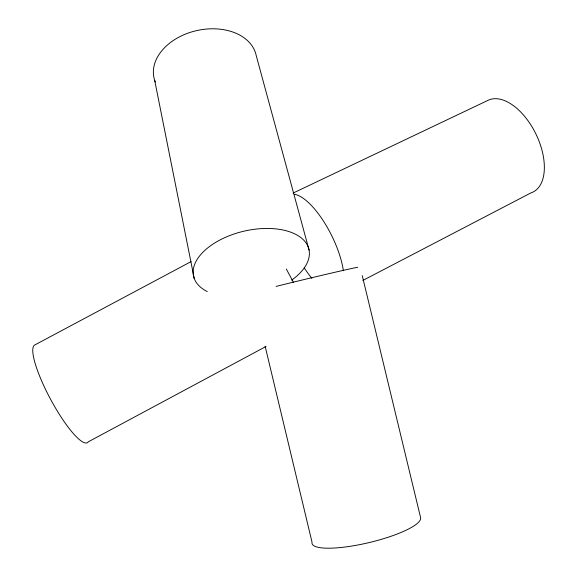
<?xml version="1.0" encoding="UTF-8"?>
<svg xmlns="http://www.w3.org/2000/svg" width="577" height="577" viewBox="0 0 577 577"><rect width="100%" height="100%" fill="white"/><g stroke="black" fill="none" stroke-linecap="round" stroke-linejoin="round"><path stroke-width="0.87" d="M266.004 346.474L88.274 441.831A55.486 11.785 61.7 0 1 52.146 402.155A55.486 11.785 61.7 0 1 34.692 345.017L191.11 261.59M362.854 280.444L530.883 192.913A51.086 28.201 63.9 0 0 536.596 135.407A51.086 28.201 63.9 0 0 487.825 100.427L293.066 193.1M309.084 250.108L256.231 55.601A52.312 36.885 -12.4 0 0 194.334 31.172A52.312 36.885 -12.4 0 0 155.285 81.977M362.262 275.64L420.604 517.641A55.796 12.348 -13.4 0 1 366.503 543.188A55.796 12.348 -13.4 0 1 312.027 542.178L265.132 346.236M154.679 80.333L194.233 278.46M207.287 291.58A59.229 32.492 -13.2 0 1 212.408 244.468A59.229 32.492 -13.2 0 1 293.787 233.425A59.229 32.492 -13.2 0 1 291.695 280.119M276.102 286.408A55.58 0.793 -13.5 0 1 357.675 267.252M311.919 278.41A55.06 19.964 63.6 0 1 304.252 267.93M294.472 194.298A55.06 19.964 63.6 0 1 343.387 270.728M286.307 268.99A55.161 1.197 61.9 0 1 293.412 282.319"/></g></svg>
